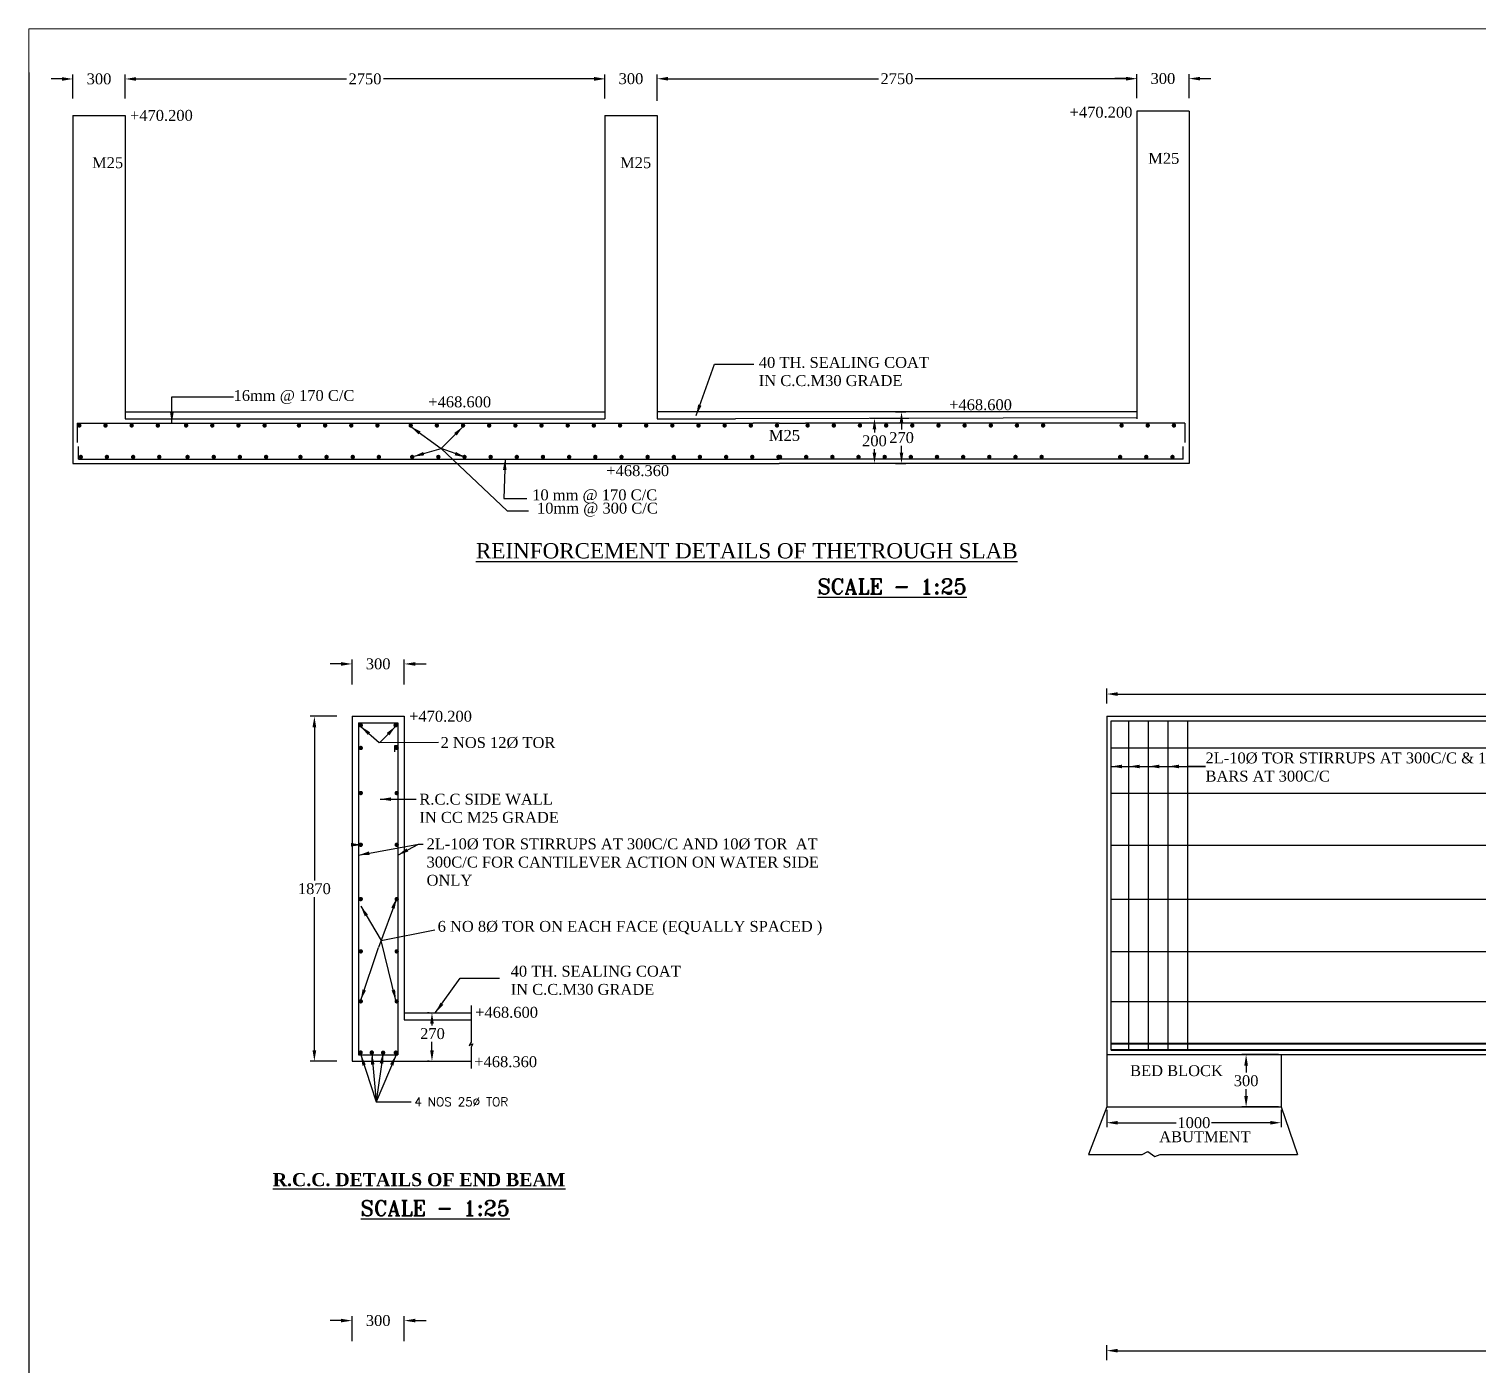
# Model space of a CAD drawing. Header units: millimetres. Extents: x 80 to 6605, y -615 to 2491.
# Drawn here: x 5576.1 to 5908.4, y -321.6 to -15.2 of the extents above; entities that cross this region are included whole.
import ezdxf

# ---------------------------------------------------------------- set-up
doc = ezdxf.new("R2010")
doc.units = ezdxf.units.MM
doc.layers.add('border', color=7, linetype='Continuous')
doc.styles.add('ROMANT', font='romant')
doc.styles.add('SIMPLEX', font='simplex.shx')
doc.styles.get("Standard").update_dxf_attribs({"font": 'times.ttf', "height": 2.5})
doc.styles.add('TIMES NEW ROMAN', font='times.ttf')
doc.styles.add('TNR_2.5', font='times.ttf', dxfattribs={"height": 2.5})
doc.dimstyles.new('ISO-25', dxfattribs={"dimtxt": 2.5, "dimasz": 2.5, "dimexe": 1.25, "dimexo": 0.625, "dimtad": 1, "dimlfac": 25, "dimtxsty": 'Standard', "dimcen": 2.5, "dimadec": 0, "dimazin": 0, "dimtfac": 1, "dimtmove": 0, "dimatfit": 3, "dimfxl": 1, "dimarcsym": 0})
doc.dimstyles.new('STYLE_ESH', dxfattribs={"dimtxt": 2.5, "dimasz": 2.5, "dimexe": 1, "dimexo": 0.625, "dimtad": 0, "dimtih": 1, "dimtoh": 1, "dimdec": 0, "dimlfac": 100, "dimzin": 9, "dimdsep": 46, "dimtxsty": 'TNR_2.5', "dimcen": 2.5, "dimadec": 0, "dimazin": 2, "dimtfac": 1, "dimtdec": 0, "dimtofl": 0, "dimtmove": 2, "dimatfit": 3, "dimfxl": 1, "dimarcsym": 0})

# ---------------------------------------------------------------- blocks, each defined once
blk = doc.blocks.new('*D157')
at = {"color": 0, "lineweight": -2, "transparency": 16777216}
for p, q in [((5646.69, -172.79), (5640.54, -172.79)), ((5641.54, -175.29), (5641.54, -210.44)), ((5641.54, -249.39), (5641.54, -214.24)), ((5646.69, -251.89), (5640.54, -251.89))]:
    blk.add_line(p, q, dxfattribs=at)
at = {"color": 0, "transparency": 16777216}
for points in [[(5641.12, -175.29), (5641.96, -175.29), (5641.54, -172.79)], [(5641.12, -249.39), (5641.96, -249.39), (5641.54, -251.89)]]:
    blk.add_solid(points, dxfattribs=at)
at = {"layer": 'Defpoints', "color": 0, "transparency": 16777216}
for p in [(5647.31, -172.79), (5641.54, -251.89), (5647.31, -251.89)]:
    blk.add_point(p, dxfattribs=at)
at = {"color": 0, "transparency": 16777216, "insert": (5641.54, -212.34), "char_height": 2.5, "attachment_point": 5, "style": 'TNR_2.5'}
blk.add_mtext('1870', dxfattribs=at)
blk = doc.blocks.new('*D158')
at = {"color": 0, "lineweight": -2, "transparency": 16777216}
for p, q in [((5667.89, -240.79), (5667.51, -240.79)), ((5668.51, -243.29), (5668.51, -243.68)), ((5668.51, -249.39), (5668.51, -247.48)), ((5667.89, -251.89), (5667.51, -251.89))]:
    blk.add_line(p, q, dxfattribs=at)
at = {"color": 0, "transparency": 16777216}
for points in [[(5668.1, -243.29), (5668.93, -243.29), (5668.51, -240.79)], [(5668.1, -249.39), (5668.93, -249.39), (5668.51, -251.89)]]:
    blk.add_solid(points, dxfattribs=at)
at = {"layer": 'Defpoints', "color": 0, "transparency": 16777216}
for p in [(5668.51, -240.79), (5668.51, -251.89), (5668.51, -251.89)]:
    blk.add_point(p, dxfattribs=at)
at = {"color": 0, "transparency": 16777216, "insert": (5668.63, -245.58), "char_height": 2.5, "attachment_point": 5, "style": 'TNR_2.5'}
blk.add_mtext('270', dxfattribs=at)
blk = doc.blocks.new('*D159')
at = {"color": 0, "lineweight": -2, "transparency": 16777216}
for p, q in [((5647.67, -160.78), (5645.17, -160.78)), ((5650.17, -165.49), (5650.17, -159.78)), ((5662.17, -165.49), (5662.17, -159.78)), ((5664.67, -160.78), (5667.17, -160.78))]:
    blk.add_line(p, q, dxfattribs=at)
at = {"color": 0, "transparency": 16777216}
for points in [[(5647.67, -160.37), (5647.67, -161.2), (5650.17, -160.78)], [(5664.67, -160.37), (5664.67, -161.2), (5662.17, -160.78)]]:
    blk.add_solid(points, dxfattribs=at)
at = {"layer": 'Defpoints', "color": 0, "transparency": 16777216}
for p in [(5662.17, -160.78), (5650.17, -166.12), (5662.17, -166.12)]:
    blk.add_point(p, dxfattribs=at)
at = {"color": 0, "transparency": 16777216, "insert": (5656.17, -160.78), "char_height": 2.5, "attachment_point": 5, "style": 'TNR_2.5'}
blk.add_mtext('300', dxfattribs=at)
blk = doc.blocks.new('*D160')
at = {"color": 0, "lineweight": -2, "transparency": 16777216}
for p, q in [((5823.25, -320.43), (5823.25, -317.03)), ((5825.75, -318.28), (6178.66, -318.28)), ((6181.16, -320.43), (6181.16, -317.03))]:
    blk.add_line(p, q, dxfattribs=at)
at = {"color": 0, "transparency": 16777216}
for points in [[(5825.75, -317.86), (5825.75, -318.69), (5823.25, -318.28)], [(6178.66, -317.86), (6178.66, -318.69), (6181.16, -318.28)]]:
    blk.add_solid(points, dxfattribs=at)
at = {"layer": 'Defpoints', "color": 0, "transparency": 16777216}
for p in [(6181.16, -318.28), (5823.25, -321.06), (6181.16, -321.06)]:
    blk.add_point(p, dxfattribs=at)
at = {"color": 0, "transparency": 16777216, "insert": (6002.2, -316.38), "char_height": 2.5, "attachment_point": 5}
blk.add_mtext('11000', dxfattribs=at)
blk = doc.blocks.new('*D178')
at = {"color": 0, "lineweight": -2, "transparency": 16777216}
for p, q in [((5823.25, -169.84), (5823.25, -166.43)), ((5825.75, -167.68), (6178.66, -167.68)), ((6181.16, -169.84), (6181.16, -166.43))]:
    blk.add_line(p, q, dxfattribs=at)
at = {"color": 0, "transparency": 16777216}
for points in [[(5825.75, -167.27), (5825.75, -168.1), (5823.25, -167.68)], [(6178.66, -167.27), (6178.66, -168.1), (6181.16, -167.68)]]:
    blk.add_solid(points, dxfattribs=at)
at = {"layer": 'Defpoints', "color": 0, "transparency": 16777216}
for p in [(6181.16, -167.68), (5823.25, -170.46), (6181.16, -170.46)]:
    blk.add_point(p, dxfattribs=at)
at = {"color": 0, "transparency": 16777216, "insert": (6002.2, -165.79), "char_height": 2.5, "attachment_point": 5}
blk.add_mtext('11000', dxfattribs=at)
blk = doc.blocks.new('*D179')
at = {"color": 0, "lineweight": -2, "transparency": 16777216}
for p, q in [((5862.63, -250.39), (5854.23, -250.39)), ((5855.23, -252.89), (5855.23, -254.49)), ((5855.23, -259.89), (5855.23, -258.29)), ((5862.63, -262.39), (5854.23, -262.39))]:
    blk.add_line(p, q, dxfattribs=at)
at = {"color": 0, "transparency": 16777216}
for points in [[(5854.81, -252.89), (5855.64, -252.89), (5855.23, -250.39)], [(5854.81, -259.89), (5855.64, -259.89), (5855.23, -262.39)]]:
    blk.add_solid(points, dxfattribs=at)
at = {"layer": 'Defpoints', "color": 0, "transparency": 16777216}
for p in [(5863.25, -250.39), (5855.23, -262.39), (5863.25, -262.39)]:
    blk.add_point(p, dxfattribs=at)
at = {"color": 0, "transparency": 16777216, "insert": (5855.23, -256.39), "char_height": 2.5, "attachment_point": 5, "style": 'TNR_2.5'}
blk.add_mtext('300', dxfattribs=at)
blk = doc.blocks.new('*D180')
at = {"color": 0, "lineweight": -2, "transparency": 16777216}
for p, q in [((5823.25, -263.02), (5823.25, -267)), ((5863.25, -263.02), (5863.25, -267)), ((5825.75, -266), (5839.22, -266)), ((5860.75, -266), (5847.29, -266))]:
    blk.add_line(p, q, dxfattribs=at)
at = {"color": 0, "transparency": 16777216}
for points in [[(5825.75, -265.59), (5825.75, -266.42), (5823.25, -266)], [(5860.75, -265.59), (5860.75, -266.42), (5863.25, -266)]]:
    blk.add_solid(points, dxfattribs=at)
at = {"layer": 'Defpoints', "color": 0, "transparency": 16777216}
for p in [(5823.25, -262.39), (5863.25, -262.39), (5823.25, -266)]:
    blk.add_point(p, dxfattribs=at)
at = {"color": 0, "transparency": 16777216, "insert": (5843.25, -266), "char_height": 2.5, "attachment_point": 5, "style": 'TNR_2.5'}
blk.add_mtext('1000', dxfattribs=at)
blk = doc.blocks.new('*D193')
at = {"color": 0, "lineweight": -2, "transparency": 16777216}
for p, q in [((5586.15, -31.12), (5586.15, -25.62)), ((5598.15, -31.12), (5598.15, -25.62)), ((5583.65, -26.62), (5581.15, -26.62)), ((5600.65, -26.62), (5603.15, -26.62))]:
    blk.add_line(p, q, dxfattribs=at)
at = {"color": 0, "transparency": 16777216}
for points in [[(5583.65, -26.21), (5583.65, -27.04), (5586.15, -26.62)], [(5600.65, -26.21), (5600.65, -27.04), (5598.15, -26.62)]]:
    blk.add_solid(points, dxfattribs=at)
at = {"layer": 'Defpoints', "color": 0, "transparency": 16777216}
for p in [(5598.15, -26.62), (5586.15, -31.75), (5598.15, -31.75)]:
    blk.add_point(p, dxfattribs=at)
at = {"color": 0, "transparency": 16777216, "insert": (5592.15, -26.62), "char_height": 2.5, "attachment_point": 5, "style": 'TNR_2.5'}
blk.add_mtext('300', dxfattribs=at)
blk = doc.blocks.new('*D194')
at = {"color": 0, "lineweight": -2, "transparency": 16777216}
for p, q in [((5598.15, -31.12), (5598.15, -25.62)), ((5708.15, -31.12), (5708.15, -25.62)), ((5600.65, -26.62), (5648.94, -26.62)), ((5705.65, -26.62), (5657.36, -26.62))]:
    blk.add_line(p, q, dxfattribs=at)
at = {"color": 0, "transparency": 16777216}
for points in [[(5600.65, -26.21), (5600.65, -27.04), (5598.15, -26.62)], [(5705.65, -26.21), (5705.65, -27.04), (5708.15, -26.62)]]:
    blk.add_solid(points, dxfattribs=at)
at = {"layer": 'Defpoints', "color": 0, "transparency": 16777216}
for p in [(5708.15, -26.62), (5598.15, -31.75), (5708.15, -31.75)]:
    blk.add_point(p, dxfattribs=at)
at = {"color": 0, "transparency": 16777216, "insert": (5653.15, -26.62), "char_height": 2.5, "attachment_point": 5, "style": 'TNR_2.5'}
blk.add_mtext('2750', dxfattribs=at)
blk = doc.blocks.new('*D195')
at = {"color": 0, "lineweight": -2, "transparency": 16777216}
for p, q in [((5827.65, -26.54), (5825.15, -26.54)), ((5830.15, -31.04), (5830.15, -25.54)), ((5842.15, -31.04), (5842.15, -25.54)), ((5844.65, -26.54), (5847.15, -26.54))]:
    blk.add_line(p, q, dxfattribs=at)
at = {"color": 0, "transparency": 16777216}
for points in [[(5827.65, -26.13), (5827.65, -26.96), (5830.15, -26.54)], [(5844.65, -26.13), (5844.65, -26.96), (5842.15, -26.54)]]:
    blk.add_solid(points, dxfattribs=at)
at = {"layer": 'Defpoints', "color": 0, "transparency": 16777216}
for p in [(5830.15, -26.54), (5830.15, -31.67), (5842.15, -31.67)]:
    blk.add_point(p, dxfattribs=at)
at = {"color": 0, "transparency": 16777216, "insert": (5836.15, -26.54), "char_height": 2.5, "attachment_point": 5, "style": 'TNR_2.5'}
blk.add_mtext('300', dxfattribs=at)
blk = doc.blocks.new('*D196')
at = {"color": 0, "lineweight": -2, "transparency": 16777216}
for p, q in [((5777.87, -104.47), (5768.99, -104.47)), ((5769.99, -106.97), (5769.99, -107.73)), ((5769.99, -112.29), (5769.99, -111.53)), ((5777.87, -114.79), (5768.99, -114.79))]:
    blk.add_line(p, q, dxfattribs=at)
at = {"color": 0, "transparency": 16777216}
for points in [[(5769.58, -106.97), (5770.41, -106.97), (5769.99, -104.47)], [(5769.58, -112.29), (5770.41, -112.29), (5769.99, -114.79)]]:
    blk.add_solid(points, dxfattribs=at)
at = {"layer": 'Defpoints', "color": 0, "transparency": 16777216}
for p in [(5778.5, -104.47), (5769.99, -114.79), (5778.49, -114.79)]:
    blk.add_point(p, dxfattribs=at)
at = {"color": 0, "transparency": 16777216, "insert": (5769.99, -109.63), "char_height": 2.5, "attachment_point": 5, "style": 'TNR_2.5'}
blk.add_mtext('200', dxfattribs=at)
blk = doc.blocks.new('*D197')
at = {"color": 0, "lineweight": -2, "transparency": 16777216}
for p, q in [((5774.84, -102.99), (5777.2, -102.99)), ((5776.2, -105.49), (5776.2, -106.99)), ((5776.2, -112.29), (5776.2, -110.79)), ((5774.84, -114.79), (5777.2, -114.79))]:
    blk.add_line(p, q, dxfattribs=at)
at = {"color": 0, "transparency": 16777216}
for points in [[(5775.78, -105.49), (5776.61, -105.49), (5776.2, -102.99)], [(5775.78, -112.29), (5776.61, -112.29), (5776.2, -114.79)]]:
    blk.add_solid(points, dxfattribs=at)
at = {"layer": 'Defpoints', "color": 0, "transparency": 16777216}
for p in [(5774.21, -102.99), (5774.21, -114.79), (5776.2, -114.79)]:
    blk.add_point(p, dxfattribs=at)
at = {"color": 0, "transparency": 16777216, "insert": (5776.2, -108.89), "char_height": 2.5, "attachment_point": 5, "style": 'TNR_2.5'}
blk.add_mtext('270', dxfattribs=at)
blk = doc.blocks.new('*D260')
at = {"color": 0, "lineweight": -2, "transparency": 16777216}
for p, q in [((5705.65, -26.57), (5703.15, -26.57)), ((5708.15, -30.5), (5708.15, -25.57)), ((5720.15, -31.6), (5720.15, -25.57)), ((5722.65, -26.57), (5725.15, -26.57))]:
    blk.add_line(p, q, dxfattribs=at)
at = {"color": 0, "transparency": 16777216}
for points in [[(5705.65, -26.15), (5705.65, -26.99), (5708.15, -26.57)], [(5722.65, -26.15), (5722.65, -26.99), (5720.15, -26.57)]]:
    blk.add_solid(points, dxfattribs=at)
at = {"layer": 'Defpoints', "color": 0, "transparency": 16777216}
for p in [(5720.15, -26.57), (5708.15, -31.12), (5720.15, -32.22)]:
    blk.add_point(p, dxfattribs=at)
at = {"color": 0, "transparency": 16777216, "insert": (5714.15, -26.57), "char_height": 2.5, "attachment_point": 5, "style": 'TNR_2.5'}
blk.add_mtext('300', dxfattribs=at)
blk = doc.blocks.new('*D261')
at = {"color": 0, "lineweight": -2, "transparency": 16777216}
for p, q in [((5720.15, -26.87), (5720.15, -25.57)), ((5722.65, -26.57), (5770.94, -26.57)), ((5827.65, -26.57), (5779.36, -26.57)), ((5830.15, -26.87), (5830.15, -25.57))]:
    blk.add_line(p, q, dxfattribs=at)
at = {"color": 0, "transparency": 16777216}
for points in [[(5722.65, -26.15), (5722.65, -26.99), (5720.15, -26.57)], [(5827.65, -26.15), (5827.65, -26.99), (5830.15, -26.57)]]:
    blk.add_solid(points, dxfattribs=at)
at = {"layer": 'Defpoints', "color": 0, "transparency": 16777216}
for p in [(5830.15, -26.57), (5720.15, -27.49), (5830.15, -27.49)]:
    blk.add_point(p, dxfattribs=at)
at = {"color": 0, "transparency": 16777216, "insert": (5775.15, -26.57), "char_height": 2.5, "attachment_point": 5, "style": 'TNR_2.5'}
blk.add_mtext('2750', dxfattribs=at)
blk = doc.blocks.new('*D266')
at = {"color": 0, "lineweight": -2, "transparency": 16777216}
for p, q in [((5647.67, -311.38), (5645.17, -311.38)), ((5650.17, -316.09), (5650.17, -310.38)), ((5662.17, -316.09), (5662.17, -310.38)), ((5664.67, -311.38), (5667.17, -311.38))]:
    blk.add_line(p, q, dxfattribs=at)
at = {"color": 0, "transparency": 16777216}
for points in [[(5647.67, -310.96), (5647.67, -311.79), (5650.17, -311.38)], [(5664.67, -310.96), (5664.67, -311.79), (5662.17, -311.38)]]:
    blk.add_solid(points, dxfattribs=at)
at = {"layer": 'Defpoints', "color": 0, "transparency": 16777216}
for p in [(5662.17, -311.38), (5650.17, -316.71), (5662.17, -316.71)]:
    blk.add_point(p, dxfattribs=at)
at = {"color": 0, "transparency": 16777216, "insert": (5656.17, -311.38), "char_height": 2.5, "attachment_point": 5, "style": 'TNR_2.5'}
blk.add_mtext('300', dxfattribs=at)

msp = doc.modelspace()

# ---------------------------------------------------------------- linework, layer by layer
at = {"color": 0}
for p, q in [((5576.08736, -25.15823), (5576.08736, -615.15823)), ((5586.15273, -34.99114), (5598.15273, -34.99114)), ((5586.15273, -34.99114), (5586.15273, -114.79114)), ((5598.15273, -34.99114), (5598.15273, -104.59114)), ((5708.15273, -34.99114), (5708.15273, -104.59114)), ((5708.15273, -34.99114), (5720.15273, -34.99114)), ((5720.15273, -34.99114), (5720.15273, -104.59114)), ((5830.15273, -33.99114), (5830.15273, -104.59114)), ((5842.15273, -33.99114), (5830.15273, -33.99114)), ((5842.15273, -33.99114), (5842.15273, -114.79114)), ((5842.15273, -34.99114), (5842.15273, -114.79114)), ((5842.15273, -34.99114), (5842.15273, -104.59114)), ((5598.15273, -102.99114), (5708.15273, -102.99114)), ((5830.15273, -102.99114), (5720.15273, -102.99114)), ((5587.15273, -105.59114), (5587.15273, -110.01418)), ((5587.15273, -105.59114), (5742.15273, -105.59114)), ((5598.15273, -104.59114), (5708.15273, -104.59114)), ((5720.15273, -104.59114), (5738.15273, -104.59114)), ((5830.15273, -104.31634), (5738.15273, -104.59114)), ((5748.15273, -105.59114), (5742.15273, -105.59114)), ((5748.15273, -105.59114), (5754.15273, -105.59114)), ((5841.15273, -105.59114), (5754.15273, -105.59114)), ((5841.15273, -105.59114), (5841.15273, -110.01418)), ((5587.47944, -113.79114), (5587.47944, -110.88619)), ((5840.82602, -113.79114), (5840.82602, -110.88619)), ((5586.15273, -114.79114), (5748.15273, -114.79114)), ((5587.47944, -113.79114), (5748.15273, -113.79114)), ((5840.82602, -113.79114), (5748.15273, -113.79114)), ((5842.15273, -114.79114), (5748.15273, -114.79114)), ((5685.7386, -125.66445), (5690.63696, -125.66445)), ((5650.16945, -172.79095), (5662.16945, -172.79095)), ((5650.16945, -172.79095), (5650.16945, -251.89095)), ((5662.16945, -172.79095), (5662.16945, -242.39095)), ((5823.2534, -172.79095), (6017.64165, -172.79095)), ((5823.2534, -172.79095), (6017.64165, -172.79095)), ((5823.2534, -172.79095), (5823.2534, -250.39095)), ((5651.66945, -174.29095), (5651.66945, -250.39095)), ((5651.66945, -174.29095), (5660.66945, -174.29095)), ((5660.66945, -174.29095), (5660.66945, -250.39095)), ((5824.2534, -173.79095), (6017.64165, -173.79095)), ((5824.2534, -249.39095), (5824.2534, -173.79095)), ((5828.33452, -249.39095), (5828.33452, -173.79095)), ((5832.83452, -249.39095), (5832.83452, -173.79095)), ((5837.33452, -249.39095), (5837.33452, -173.79095)), ((5841.83452, -249.39095), (5841.83452, -173.79095)), ((5659.92801, -179.5558), (5659.92801, -180.95537)), ((5660.65141, -179.5558), (5659.92801, -179.5558)), ((5824.2534, -180.05108), (6017.64165, -180.05108)), ((5824.2534, -190.45205), (6017.64165, -190.45205)), ((5824.2534, -202.30998), (6017.64165, -202.30998)), ((5824.2534, -214.73854), (6017.64165, -214.73854)), ((5824.2534, -226.71788), (6017.64165, -226.71788)), ((5677.47264, -239.10994), (5677.47264, -247.55619)), ((5824.2534, -238.16245), (6017.64165, -238.16245)), ((5662.16945, -240.79095), (5677.47264, -240.79095)), ((5662.16945, -242.39095), (5677.47264, -242.39095)), ((5677.47264, -247.55619), (5677.04731, -248.27959)), ((5677.04731, -248.27959), (5677.86099, -247.89085)), ((5677.86099, -247.89085), (5677.50721, -248.66834)), ((5677.50721, -248.66834), (5677.50721, -253.56271)), ((5650.16945, -251.89095), (5677.50721, -251.89095)), ((5651.66945, -250.39095), (5660.66945, -250.39095)), ((6017.64165, -250.39095), (5823.2534, -250.39095)), ((5823.2534, -250.39095), (5823.2534, -262.39095)), ((5863.2534, -250.39095), (5863.2534, -262.39095)), ((5823.2534, -262.39095), (5819.09409, -273.27173)), ((5823.2534, -262.39095), (5863.2534, -262.39095)), ((5849.61746, -262.39095), (5857.29194, -262.39095)), ((5863.2534, -262.39095), (5866.99112, -273.27173)), ((5819.09409, -273.27173), (5831.36008, -273.27173)), ((5831.36008, -273.27173), (5832.69292, -272.59996)), ((5832.69292, -272.59996), (5834.29802, -273.70745)), ((5834.29802, -273.70745), (5835.49159, -273.27173)), ((5835.49159, -273.27173), (5866.99112, -273.27173))]:
    msp.add_line(p, q, dxfattribs=at)
at = {"color": 0, "lineweight": 40}
for p, q in [((6017.64165, -247.89095), (5824.2534, -247.89095)), ((6017.64165, -249.39095), (5824.2534, -249.39095))]:
    msp.add_line(p, q, dxfattribs=at)
at = {"color": 0, "ltscale": 0.5}
msp.add_line((5655.67995, -261.21148), (5663.76457, -261.21148), dxfattribs=at)
at = {"color": 0}
for points, const_width in [([(5587.38587, -106.09128, 1), (5587.88587, -106.09128, 1)], 0.5), ([(5593.38587, -106.09128, 1), (5593.88587, -106.09128, 1)], 0.5), ([(5599.38587, -106.09128, 1), (5599.88587, -106.09128, 1)], 0.5), ([(5605.38587, -106.09128, 1), (5605.88587, -106.09128, 1)], 0.5), ([(5611.87303, -106.09128, 1), (5612.37303, -106.09128, 1)], 0.5), ([(5617.87303, -106.09128, 1), (5618.37303, -106.09128, 1)], 0.5), ([(5623.87303, -106.09128, 1), (5624.37303, -106.09128, 1)], 0.5), ([(5629.87303, -106.09128, 1), (5630.37303, -106.09128, 1)], 0.5), ([(5637.75162, -106.09128, 1), (5638.25162, -106.09128, 1)], 0.5), ([(5643.75162, -106.09128, 1), (5644.25162, -106.09128, 1)], 0.5), ([(5649.75162, -106.09128, 1), (5650.25162, -106.09128, 1)], 0.5), ([(5655.75162, -106.09128, 1), (5656.25162, -106.09128, 1)], 0.5), ([(5663.38587, -106.09128, 1), (5663.88587, -106.09128, 1)], 0.5), ([(5669.38587, -106.09128, 1), (5669.88587, -106.09128, 1)], 0.5), ([(5675.38587, -106.09128, 1), (5675.88587, -106.09128, 1)], 0.5), ([(5681.38587, -106.09128, 1), (5681.88587, -106.09128, 1)], 0.5), ([(5687.38587, -106.09128, 1), (5687.88587, -106.09128, 1)], 0.5), ([(5693.38587, -106.09128, 1), (5693.88587, -106.09128, 1)], 0.5), ([(5699.38587, -106.09128, 1), (5699.88587, -106.09128, 1)], 0.5), ([(5705.38587, -106.09128, 1), (5705.88587, -106.09128, 1)], 0.5), ([(5711.38587, -106.09128, 1), (5711.88587, -106.09128, 1)], 0.5), ([(5717.38587, -106.09128, 1), (5717.88587, -106.09128, 1)], 0.5), ([(5723.38587, -106.09128, 1), (5723.88587, -106.09128, 1)], 0.5), ([(5729.38587, -106.09128, 1), (5729.88587, -106.09128, 1)], 0.5), ([(5735.38587, -106.09128, 1), (5735.88587, -106.09128, 1)], 0.5), ([(5741.38587, -106.09128, 1), (5741.88587, -106.09128, 1)], 0.5), ([(5747.38587, -106.09128, 1), (5747.88587, -106.09128, 1)], 0.5), ([(5754.91959, -106.09128, -1), (5754.41959, -106.09128, -1)], 0.5), ([(5760.91959, -106.09128, -1), (5760.41959, -106.09128, -1)], 0.5), ([(5766.91959, -106.09128, -1), (5766.41959, -106.09128, -1)], 0.5), ([(5772.91959, -106.09128, -1), (5772.41959, -106.09128, -1)], 0.5), ([(5778.91959, -106.09128, -1), (5778.41959, -106.09128, -1)], 0.5), ([(5784.91959, -106.09128, -1), (5784.41959, -106.09128, -1)], 0.5), ([(5790.91959, -106.09128, -1), (5790.41959, -106.09128, -1)], 0.5), ([(5796.91959, -106.09128, -1), (5796.41959, -106.09128, -1)], 0.5), ([(5802.91959, -106.09128, -1), (5802.41959, -106.09128, -1)], 0.5), ([(5808.91959, -106.09128, -1), (5808.41959, -106.09128, -1)], 0.5), ([(5826.91959, -106.09128, -1), (5826.41959, -106.09128, -1)], 0.5), ([(5832.91959, -106.09128, -1), (5832.41959, -106.09128, -1)], 0.5), ([(5838.91959, -106.09128, -1), (5838.41959, -106.09128, -1)], 0.5), ([(5587.72077, -113.31096, 1), (5588.22077, -113.31096, 1)], 0.5), ([(5593.72077, -113.31096, 1), (5594.22077, -113.31096, 1)], 0.5), ([(5599.72077, -113.31096, 1), (5600.22077, -113.31096, 1)], 0.5), ([(5605.72077, -113.31096, 1), (5606.22077, -113.31096, 1)], 0.5), ([(5612.20793, -113.31096, 1), (5612.70793, -113.31096, 1)], 0.5), ([(5618.20793, -113.31096, 1), (5618.70793, -113.31096, 1)], 0.5), ([(5624.20793, -113.31096, 1), (5624.70793, -113.31096, 1)], 0.5), ([(5630.20793, -113.31096, 1), (5630.70793, -113.31096, 1)], 0.5), ([(5638.08652, -113.31096, 1), (5638.58652, -113.31096, 1)], 0.5), ([(5644.08652, -113.31096, 1), (5644.58652, -113.31096, 1)], 0.5), ([(5650.08652, -113.31096, 1), (5650.58652, -113.31096, 1)], 0.5), ([(5656.08652, -113.31096, 1), (5656.58652, -113.31096, 1)], 0.5), ([(5663.72077, -113.31096, 1), (5664.22077, -113.31096, 1)], 0.5), ([(5669.72077, -113.31096, 1), (5670.22077, -113.31096, 1)], 0.5), ([(5675.72077, -113.31096, 1), (5676.22077, -113.31096, 1)], 0.5), ([(5681.72077, -113.31096, 1), (5682.22077, -113.31096, 1)], 0.5), ([(5687.72077, -113.31096, 1), (5688.22077, -113.31096, 1)], 0.5), ([(5693.72077, -113.31096, 1), (5694.22077, -113.31096, 1)], 0.5), ([(5699.72077, -113.31096, 1), (5700.22077, -113.31096, 1)], 0.5), ([(5705.72077, -113.31096, 1), (5706.22077, -113.31096, 1)], 0.5), ([(5711.72077, -113.31096, 1), (5712.22077, -113.31096, 1)], 0.5), ([(5717.72077, -113.31096, 1), (5718.22077, -113.31096, 1)], 0.5), ([(5723.72077, -113.31096, 1), (5724.22077, -113.31096, 1)], 0.5), ([(5729.72077, -113.31096, 1), (5730.22077, -113.31096, 1)], 0.5), ([(5735.72077, -113.31096, 1), (5736.22077, -113.31096, 1)], 0.5), ([(5741.72077, -113.31096, 1), (5742.22077, -113.31096, 1)], 0.5), ([(5747.72077, -113.31096, 1), (5748.22077, -113.31096, 1)], 0.5), ([(5748.58468, -113.31096, -1), (5748.08468, -113.31096, -1)], 0.5), ([(5754.58468, -113.31096, -1), (5754.08468, -113.31096, -1)], 0.5), ([(5760.58468, -113.31096, -1), (5760.08468, -113.31096, -1)], 0.5), ([(5766.58468, -113.31096, -1), (5766.08468, -113.31096, -1)], 0.5), ([(5772.58468, -113.31096, -1), (5772.08468, -113.31096, -1)], 0.5), ([(5778.58468, -113.31096, -1), (5778.08468, -113.31096, -1)], 0.5), ([(5784.58468, -113.31096, -1), (5784.08468, -113.31096, -1)], 0.5), ([(5790.58468, -113.31096, -1), (5790.08468, -113.31096, -1)], 0.5), ([(5796.58468, -113.31096, -1), (5796.08468, -113.31096, -1)], 0.5), ([(5802.58468, -113.31096, -1), (5802.08468, -113.31096, -1)], 0.5), ([(5808.58468, -113.31096, -1), (5808.08468, -113.31096, -1)], 0.5), ([(5826.58468, -113.31096, -1), (5826.08468, -113.31096, -1)], 0.5), ([(5832.58468, -113.31096, -1), (5832.08468, -113.31096, -1)], 0.5), ([(5838.58468, -113.31096, -1), (5838.08468, -113.31096, -1)], 0.5), ([(5724.07158, -113.62706, 1), (5724.32158, -113.62706, 1)], 0.25), ([(5747.93517, -113.56966, 1), (5748.18517, -113.56966, 1)], 0.25), ([(5747.93517, -113.56966, 1), (5748.18517, -113.56966, 1)], 0.25), ([(5748.37029, -113.56966, -1), (5748.12029, -113.56966, -1)], 0.25), ([(5748.37029, -113.56966, -1), (5748.12029, -113.56966, -1)], 0.25), ([(5772.23388, -113.62706, -1), (5771.98388, -113.62706, -1)], 0.25), ([(5652.17808, -175.09501, 1), (5652.17808, -174.59501, 1)], 0.5), ([(5660.17108, -175.09501, 1), (5660.17108, -174.59501, 1)], 0.5), ([(5652.17808, -180.30108, 1), (5652.17808, -179.80108, 1)], 0.5), ([(5660.41945, -180.30108, 1), (5660.41945, -179.80108, 1)], 0.5), ([(5652.17808, -190.64118, 1), (5652.17808, -190.14118, 1)], 0.5), ([(5660.41945, -190.64118, 1), (5660.41945, -190.14118, 1)], 0.5), ([(5652.17808, -202.50824, 1), (5652.17808, -202.00824, 1)], 0.5), ([(5660.41945, -202.50824, 1), (5660.41945, -202.00824, 1)], 0.5), ([(5652.17808, -214.96097, 1), (5652.17808, -214.46097, 1)], 0.5), ([(5660.41945, -214.96097, 1), (5660.41945, -214.46097, 1)], 0.5), ([(5652.17808, -226.95019, 1), (5652.17808, -226.45019, 1)], 0.5), ([(5660.41945, -226.95019, 1), (5660.41945, -226.45019, 1)], 0.5), ([(5652.17808, -238.41126, 1), (5652.17808, -237.91126, 1)], 0.5), ([(5660.41945, -238.41126, 1), (5660.41945, -237.91126, 1)], 0.5), ([(5652.149, -250.15702, 1), (5652.149, -249.65702, 1)], 0.5), ([(5654.70316, -250.14829, 1), (5654.70316, -249.64829, 1)], 0.5), ([(5657.30117, -250.18649, 1), (5657.30117, -249.68649, 1)], 0.5), ([(5660.21821, -250.1706, 1), (5660.21821, -249.6706, 1)], 0.5)]:
    msp.add_lwpolyline(points, format="xyb", close=True, dxfattribs=dict(at, const_width=const_width))
msp.add_lwpolyline([(5830.83452, -184.29676), (5837.33452, -184.29676), (5841.83452, -184.29676)], dxfattribs=at)
at = {"layer": 'border', "color": 0, "lineweight": 5}
for p, q in [((6436.08736, -15.15823), (5576.08736, -15.15823)), ((5576.08736, -15.15823), (5576.08736, -615.15823))]:
    msp.add_line(p, q, dxfattribs=at)

# ---------------------------------------------------------------- texts
at = {"color": 0}
for s, p in [('16mm @ 170 C/C', (5623.01126, -100.45963)), ('10 mm @ 170 C/C', (5691.50324, -123.2587)), ('10mm @ 300 C/C', (5692.59752, -126.29766)), ('BED BLOCK', (5828.61087, -255.31124)), ('ABUTMENT', (5835.286, -270.46429))]:
    msp.add_text(s, height=2.5, dxfattribs=at).set_placement(p)
for s, style, p in [('%%UREINFORCEMENT DETAILS OF THETROUGH SLAB', 'TIMES NEW ROMAN', (5678.60268, -136.57694)), ('%%USCALE - 1:25', 'ROMANT', (5756.9459, -144.75037)), ('%%USCALE - 1:25', 'ROMANT', (5652.1647, -287.34594))]:
    msp.add_text(s, height=3.5, dxfattribs=dict(at, style=style)).set_placement(p)
at = {"color": 0, "char_height": 2.5}
for s, insert, width, attachment_point in [('+470.200', (5829.14763, -33.00033), 26.0851, 3), ('+470.200', (5599.25863, -33.72552), 26.0851, 1), (' M25', (5597.68261, -44.57323), 33.227, 3), (' M25', (5710.70227, -44.57323), 33.227, 1), (' M25', (5831.83831, -43.57323), 33.227, 1), ('40 TH. SEALING COAT\\PIN C.C.M30 GRADE ', (5743.47185, -90.38017), 90.9920635, 1), ('+468.600', (5667.67525, -99.43587), 90.9920635, 1), ('+468.600', (5801.52165, -100.08081), 90.9920635, 3), (' M25', (5752.92257, -107.11353), 33.227, 3), ('+468.360', (5708.49693, -115.20273), 26.0851, 1), ('+470.200', (5663.27535, -171.52533), 26.0851, 1), ('2 NOS 12%%C TOR', (5670.4896, -177.55755), 26.0851, 1), ('2L-10%%c TOR STIRRUPS AT 300C/C & 10%%c TOR \\PBARS AT 300C/C', (5845.90855, -181.08868), 90.9920635, 1), ('R.C.C SIDE WALL \\PIN CC M25 GRADE', (5665.62171, -190.54691), 44.8520478, 1), ('2L-10%%c TOR STIRRUPS AT 300C/C AND {\\fTimes New Roman|b0|i0|c0|p18;10%%c TOR  AT 300C/C FOR CANTILEVER ACTION} ON WATER SIDE ONLY', (5667.27448, -200.79972), 90.9920635, 1), ('6 NO 8%%c TOR ON EACH FACE (EQUALLY SPACED )', (5669.81207, -219.71269), 112.5587955, 1), ('40 TH. SEALING COAT\\PIN C.C.M30 GRADE ', (5686.5575, -229.9994), 90.9920635, 1), ('+468.600', (5678.42434, -239.42638), 26.0851, 1), ('+468.360', (5678.2151, -250.75679), 26.0851, 1)]:
    msp.add_mtext(s, dxfattribs=dict(at, insert=insert, width=width, attachment_point=attachment_point))
at = {"color": 0, "insert": (5664.4713, -260.20288), "char_height": 2, "attachment_point": 1, "style": 'SIMPLEX'}
msp.add_mtext('4 NOS 25%%C TOR ', dxfattribs=at)
at = {"color": 0, "insert": (5632.00644, -277.54957), "char_height": 3, "attachment_point": 1}
msp.add_mtext('{\\fTimes New Roman|b1|i0|c0|p18;\\LR.C.C. DETAILS OF END BEAM}', dxfattribs=at)

# ---------------------------------------------------------------- dimensions: what is measured, and where the dimension line sits
at = {"color": 0}
for base, p1, p2, text, dimstyle, picture, middle in [((5598.15273, -26.62321), (5586.15273, -31.74608), (5598.15273, -31.74608), '300', 'STYLE_ESH', '*D193', (5592.15273, -26.62321)), ((5708.15273, -26.62321), (5598.15273, -31.74608), (5708.15273, -31.74608), '2750', 'STYLE_ESH', '*D194', (5653.15273, -26.62321)), ((5720.15273, -26.56957), (5708.15273, -31.12108), (5720.15273, -32.2209), '300', 'STYLE_ESH', '*D260', (5714.15273, -26.56957)), ((5830.15273, -26.56957), (5720.15273, -27.49035), (5830.15273, -27.49035), '2750', 'STYLE_ESH', '*D261', (5775.15273, -26.56957)), ((5662.16945, -160.78454), (5650.16945, -166.11672), (5662.16945, -166.11672), '300', 'STYLE_ESH', '*D159', (5656.16945, -160.78454)), ((6181.15596, -167.6844), (5823.2534, -170.46208), (6181.15596, -170.46208), '11000', 'ISO-25', '*D178', (6002.20468, -165.78777)), ((5823.2534, -266.0041), (5863.2534, -262.39095), (5823.2534, -262.39095), '1000', 'STYLE_ESH', '*D180', (5843.2534, -266.0041)), ((5662.16945, -311.37807), (5650.16945, -316.71025), (5662.16945, -316.71025), '300', 'STYLE_ESH', '*D266', (5656.16945, -311.37807)), ((6181.15596, -318.27793), (5823.2534, -321.05561), (6181.15596, -321.05561), '11000', 'ISO-25', '*D160', (6002.20468, -316.3813))]:
    dim = msp.add_linear_dim(base=base, p1=p1, p2=p2, text=text, dimstyle=dimstyle, dxfattribs=at)
    dim.commit()
    dim.dimension.update_dxf_attribs({"geometry": picture, "text_midpoint": middle})
for base, p1, p2, angle, text, picture, middle in [((5830.15273, -26.54399), (5842.15273, -31.66686), (5830.15273, -31.66686), 180, '300', '*D195', (5836.15273, -26.54399)), ((5776.19713, -114.79114), (5774.21319, -102.99114), (5774.21319, -114.79114), 90, '270', '*D197', (5776.19713, -108.89114)), ((5769.99203, -114.79114), (5778.49545, -104.47064), (5778.49499, -114.79114), 90, '200', '*D196', (5769.99203, -109.63089)), ((5641.54149, -251.89095), (5647.3144, -172.79095), (5647.3144, -251.89095), 90, '1870', '*D157', (5641.54149, -212.34095)), ((5855.22689, -262.39095), (5863.2534, -250.39095), (5863.2534, -262.39095), 90, '300', '*D179', (5855.22689, -256.39095))]:
    dim = msp.add_linear_dim(base=base, p1=p1, p2=p2, angle=angle, text=text, dimstyle='STYLE_ESH', dxfattribs=at)
    dim.commit()
    dim.dimension.update_dxf_attribs({"geometry": picture, "text_midpoint": middle})
dim = msp.add_linear_dim(base=(5668.51253, -251.89095), p1=(5668.51253, -240.79095), p2=(5668.51253, -251.89095), angle=90, text='270', dimstyle='STYLE_ESH', dxfattribs=at)
dim.commit()
dim.dimension.update_dxf_attribs({"geometry": '*D158', "text_midpoint": (5668.63483, -245.58247), "dimtype": 160})

# ---------------------------------------------------------------- leaders
at = {"color": 0, "ltscale": 0.5}
for points in [[(5729.10085, -103.77649), (5733.3119, -92.00094), (5742.29639, -92.00094)], [(5685.27257, -113.79114), (5685.02245, -122.8008), (5690.24615, -122.8008)], [(5669.34379, -240.75566), (5674.99119, -232.81101), (5683.97568, -232.81101)]]:
    msp.add_leader(points, dimstyle='ISO-25', override={"dimgap": 0.625, "dimtad": 0}, dxfattribs=at)
at = {"color": 0}
for points, dimstyle in [([(5608.85296, -105.59114), (5608.85296, -99.55232), (5623.01126, -99.55232)], 'STYLE_ESH'), ([(5663.63587, -106.34128), (5670.64367, -111.38255)], 'STYLE_ESH'), ([(5675.63587, -106.34128), (5670.64367, -111.38255)], 'STYLE_ESH'), ([(5664.21095, -113.24155), (5670.64367, -111.38255)], 'STYLE_ESH'), ([(5676.20585, -113.39605), (5670.64367, -111.38255), (5685.7386, -125.66445)], 'STYLE_ESH'), ([(5824.2534, -184.29676), (5832.83452, -184.29676), (5837.33452, -184.29676)], 'ISO-25'), ([(5828.33452, -184.29676), (5836.91564, -184.29676), (5841.41564, -184.29676)], 'ISO-25'), ([(5832.83452, -184.29676), (5841.41564, -184.29676), (5845.91564, -184.29676)], 'ISO-25'), ([(5837.33452, -184.29676), (5845.91564, -184.29676), (5841.83452, -184.29676)], 'ISO-25'), ([(5652.42808, -202.25824), (5651.77632, -202.25824)], 'STYLE_ESH'), ([(5651.66945, -204.64096), (5665.38681, -202.08659)], 'STYLE_ESH'), ([(5660.66945, -204.63002), (5665.38681, -202.08659), (5666.50645, -202.08659)], 'STYLE_ESH'), ([(5660.41945, -214.46097), (5656.22744, -225.84288)], 'STYLE_ESH'), ([(5652.17808, -216.30108), (5656.83562, -224.19158), (5669.17888, -221.7327)], 'STYLE_ESH'), ([(5652.17808, -237.91126), (5656.22744, -225.84288)], 'STYLE_ESH'), ([(5660.24628, -237.98095), (5656.83562, -224.19158)], 'STYLE_ESH')]:
    msp.add_leader(points, dimstyle=dimstyle, override={"dimgap": 0.625, "dimtad": 0}, dxfattribs=at)
for points in [[(5652.17808, -175.09501), (5656.38649, -178.82903), (5670.00868, -178.75218)], [(5660.17108, -175.09501), (5656.55173, -178.8281)], [(5656.62338, -191.79691), (5664.90193, -191.79691)], [(5652.18073, -250.41759), (5655.67995, -261.21148)], [(5654.70316, -250.14829), (5655.67995, -261.21148)], [(5657.30117, -249.93649), (5655.67995, -261.12177)], [(5660.26124, -250.44809), (5655.67995, -261.21148)]]:
    msp.add_leader(points, dimstyle='STYLE_ESH', dxfattribs=at)

doc.saveas('drawing.dxf')
